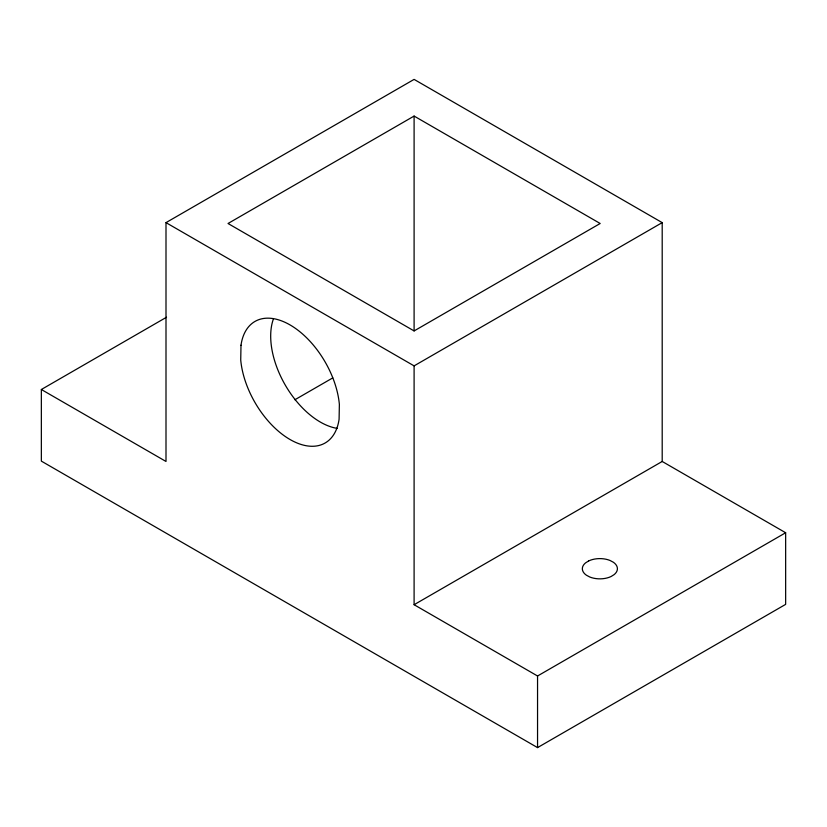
<?xml version="1.0" encoding="UTF-8"?>
<svg xmlns="http://www.w3.org/2000/svg" width="827" height="827" viewBox="0 0 827 827"><rect width="100%" height="100%" fill="white"/><g stroke="black" fill="none" stroke-linecap="round" stroke-linejoin="round"><path stroke-width="1.24" d="M166 222.628L414.1 79.392L662.2 222.628L662.2 461.466L414.1 604.713L414.1 365.875L166 222.628L166 461.466L41.35 389.507L41.35 461.125L537.55 747.608L785.65 604.372L785.65 532.743L662.2 461.466M414.1 116.069L228.025 223.497L414.1 330.934L600.175 223.497L414.1 116.069L414.1 330.934M41.35 389.507L166.516 317.237M294.877 399.761L332.754 377.898M414.1 365.875L662.2 222.628M414.1 604.713L537.55 675.99L785.65 532.743M537.55 675.99L537.55 747.608M337.22 428.386A70.171 40.513 60 0 1 285.439 385.382A70.171 40.513 60 0 1 273.458 318.829M240.998 345.221L240.729 360.024A70.171 40.513 60 0 0 288.995 438.899A70.171 40.513 60 0 0 339.091 419.227L339.37 404.434A70.171 40.513 60 0 0 291.104 325.549A70.171 40.513 60 0 0 240.998 345.221M588.648 560.944L585.547 562.887A17.543 10.131 0 0 0 586.395 575.21L589.754 576.998A17.543 10.131 0 0 0 611.101 576.512L614.203 574.569A17.543 10.131 0 0 0 613.355 562.246L609.995 560.458A17.543 10.131 0 0 0 588.648 560.944"/></g></svg>
